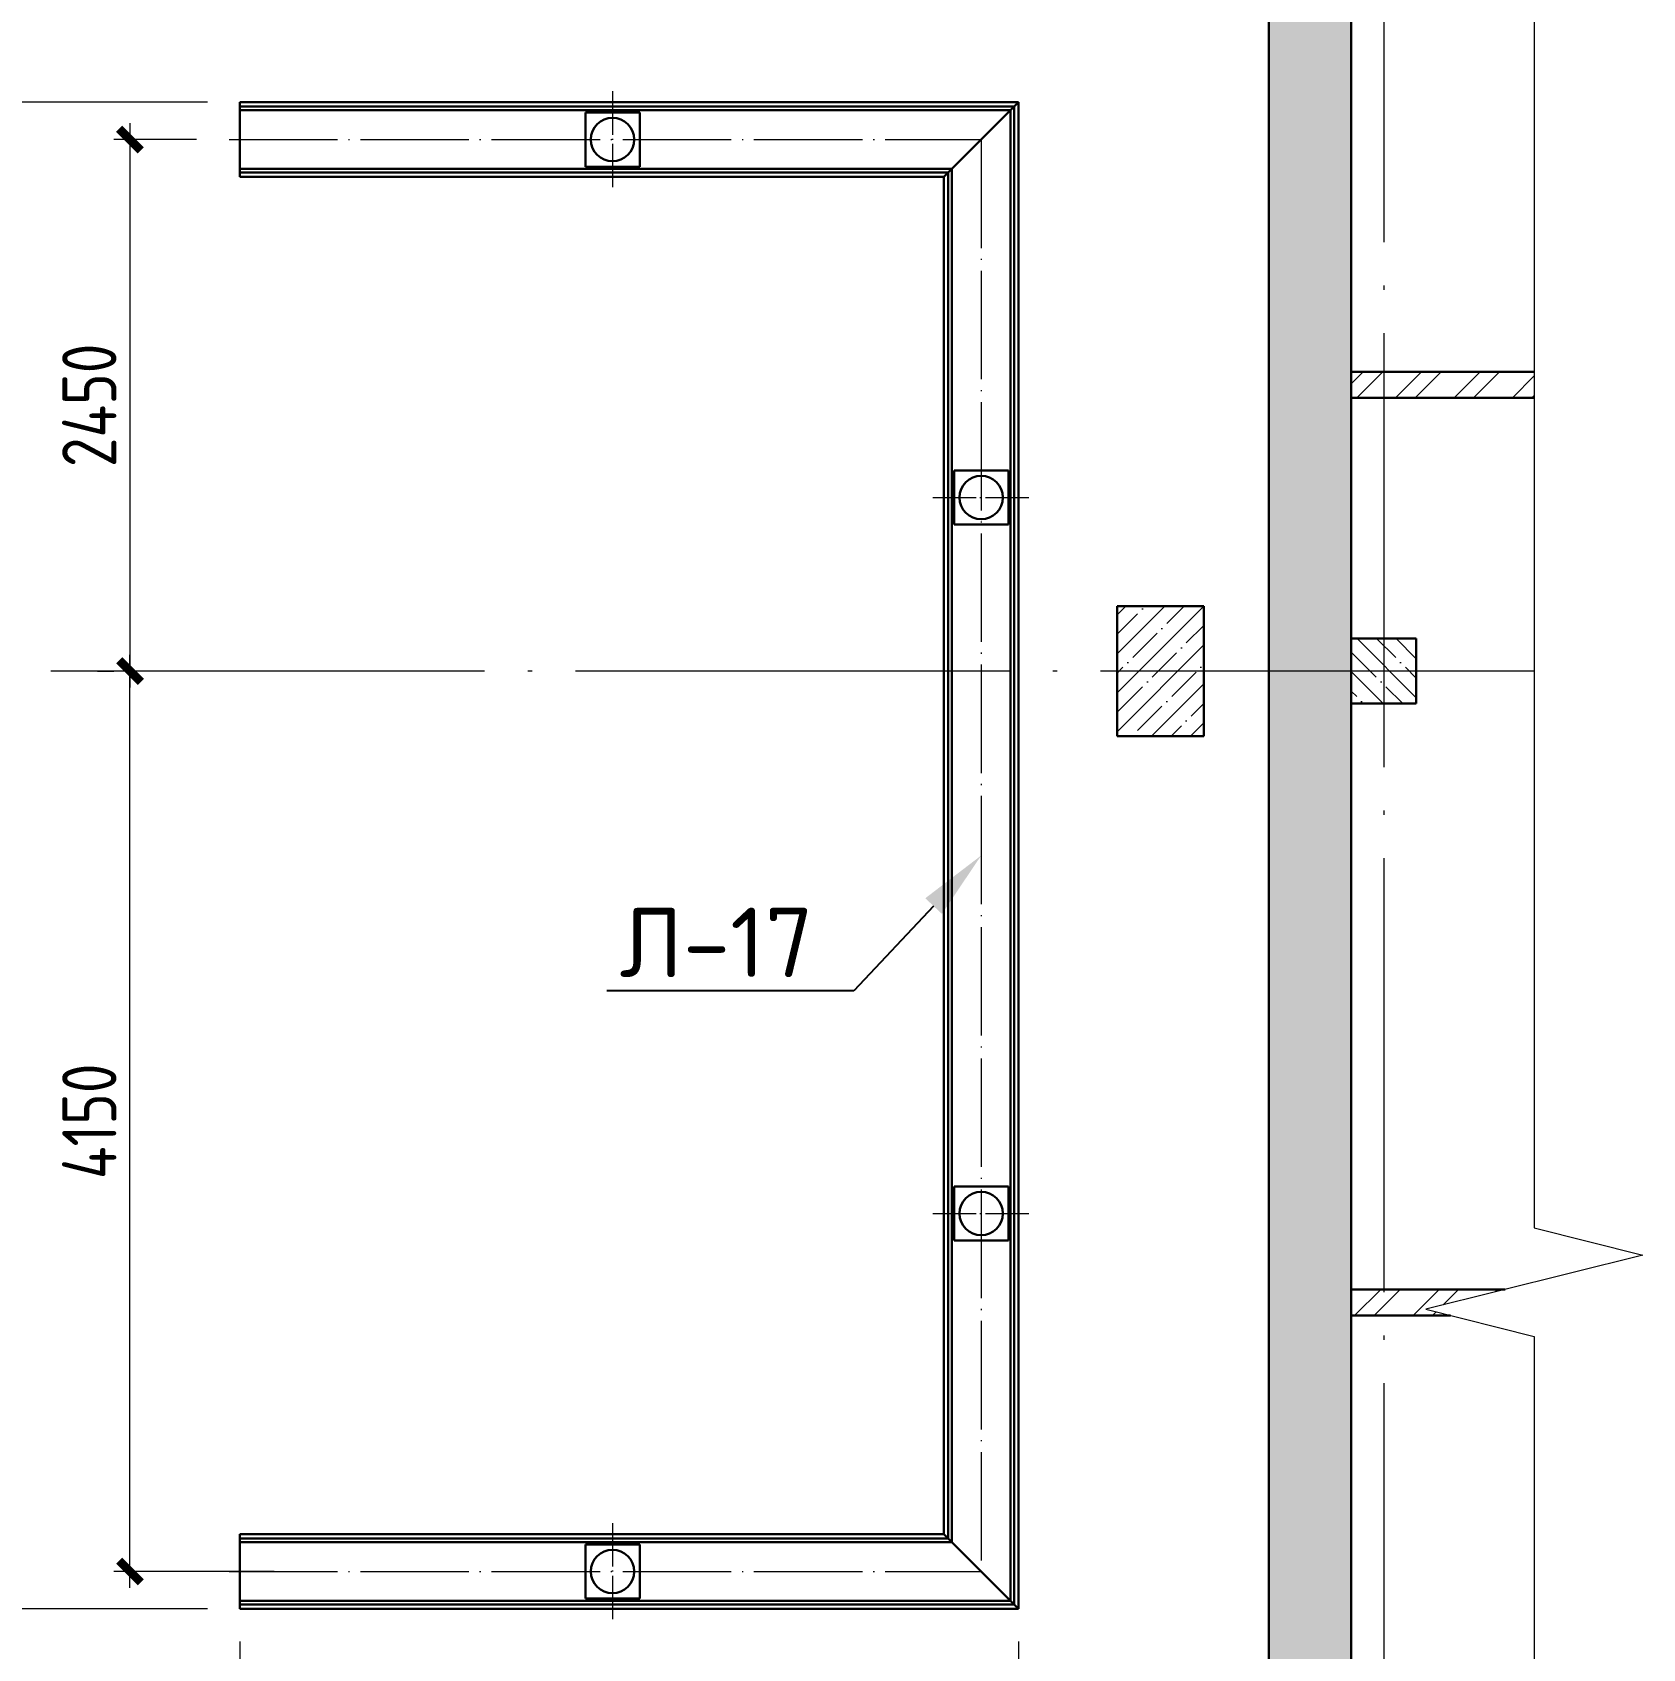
# Model space of a CAD drawing. Extents: x -965262 to 1142518, y -357520 to 71675.
# Drawn here: x 502297 to 509722, y -216711 to -209261 of the extents above; entities that cross this region are included whole.
import ezdxf
from ezdxf import colors
from ezdxf.entities.mleader import LeaderData, LeaderLine
from ezdxf.math import Vec2, Vec3

# ---------------------------------------------------------------- set-up
doc = ezdxf.new("R2010")
doc.units = 0
doc.header["$LTSCALE"] = 10
doc.linetypes.add('DOTE', pattern=[2.42, 2, -0.2, 0.02, -0.2])
doc.layers.get('0').update_dxf_attribs({"linetype": 'CONTINUOUS', "lineweight": 30})
doc.layers.get('Defpoints').update_dxf_attribs({"linetype": 'CONTINUOUS'})
doc.layers.add('DOTE', color=7, linetype='DOTE', lineweight=9)
doc.layers.add('Полы_лотки', color=7, linetype='CONTINUOUS', lineweight=30)
doc.styles.get("Standard").update_dxf_attribs({"font": 'isocpeur.ttf', "height": 300})
doc.styles.add('ГОСТ 2м', font='isocpeur.ttf', dxfattribs={"width": 0.8, "height": 250})
doc.dimstyles.new('ГОСТ 2м', dxfattribs={"dimtxt": 250, "dimasz": 100, "dimexe": 75, "dimexo": 150, "dimgap": 62.5, "dimtad": 1, "dimdec": 0, "dimtxsty": 'ГОСТ 2м', "dimblk": 'ARCHTICK', "dimcen": 150, "dimdle": 75, "dimclrd": 256, "dimclre": 256, "dimclrt": 256, "dimadec": 0, "dimazin": 0, "dimtfac": 1, "dimtdec": 0, "dimtmove": 0, "dimatfit": 3, "dimldrblk": 'OBLIQUE', "dimfxl": 1, "dimlwd": 15, "dimlwe": 15, "dimarcsym": 0})

# ---------------------------------------------------------------- blocks, each defined once
blk = doc.blocks.new('_ArchTick')
at = {"color": 0, "linetype": 'ByBlock', "lineweight": 0, "const_width": 0.4}
blk.add_lwpolyline([(-0.5, -0.5), (0.5, 0.5)], dxfattribs=at)
blk = doc.blocks.new('*D1996')
at = {"lineweight": 15, "transparency": 16777216}
for p, q in [((502747.3, -209680.1), (502747.3, -212280.1)), ((503054.4, -209755.1), (502672.3, -209755.1)), ((502897.3, -212205.1), (502822.3, -212205.1))]:
    blk.add_line(p, q, dxfattribs=at)
at = {"layer": 'Defpoints', "color": 0, "lineweight": 15, "transparency": 16777216}
for p in [(503204.4, -209755.1, 1391.3), (502747.3, -212205.1), (502747.3, -212205.1)]:
    blk.add_point(p, dxfattribs=at)
at = {"lineweight": 15, "transparency": 16777216, "xscale": 100, "yscale": 100, "zscale": 100}
for p, rotation in [((502747.3, -209755.1), 90), ((502747.3, -212205.1), 270)]:
    blk.add_blockref('_ArchTick', p, dxfattribs=dict(at, rotation=rotation))
at = {"lineweight": 15, "transparency": 16777216, "insert": (502559.8, -210980.1), "char_height": 250, "attachment_point": 5, "rotation": 90, "style": 'ГОСТ 2м'}
blk.add_mtext('2450', dxfattribs=at)
blk = doc.blocks.new('_Oblique')
at = {"color": 0, "linetype": 'ByBlock', "lineweight": -2}
blk.add_line((-0.5, -0.5), (0.5, 0.5), dxfattribs=at)
blk = doc.blocks.new('*D1997')
at = {"lineweight": 15, "transparency": 16777216}
for p, q in [((502747.3, -216430.1), (502747.3, -212130.1)), ((502597.3, -212205.1), (502672.3, -212205.1)), ((503412.7, -216355.1), (502672.3, -216355.1))]:
    blk.add_line(p, q, dxfattribs=at)
at = {"layer": 'Defpoints', "color": 0, "lineweight": 15, "transparency": 16777216}
for p in [(502747.3, -212205.1), (502747.3, -212205.1), (503562.7, -216355.1, 1391.3)]:
    blk.add_point(p, dxfattribs=at)
at = {"lineweight": 15, "transparency": 16777216, "xscale": 100, "yscale": 100, "zscale": 100}
for p, rotation in [((502747.3, -212205.1), 90), ((502747.3, -216355.1), 270)]:
    blk.add_blockref('_ArchTick', p, dxfattribs=dict(at, rotation=rotation))
at = {"lineweight": 15, "transparency": 16777216, "insert": (502559.8, -214280.1), "char_height": 250, "attachment_point": 5, "rotation": 90, "style": 'ГОСТ 2м'}
blk.add_mtext('4150', dxfattribs=at)
blk = doc.blocks.new('*D1998')
at = {"lineweight": 15, "transparency": 16777216}
for p, q in [((503254.4, -216677.6), (503254.4, -217316.3)), ((501998.2, -217091.3), (501998.2, -217166.3)), ((503329.4, -217241.3), (501923.2, -217241.3))]:
    blk.add_line(p, q, dxfattribs=at)
at = {"layer": 'Defpoints', "color": 0, "lineweight": 15, "transparency": 16777216}
for p in [(503254.4, -216527.6, 1391.3), (501998.2, -217241.3), (501998.2, -217241.3)]:
    blk.add_point(p, dxfattribs=at)
at = {"lineweight": 15, "transparency": 16777216, "xscale": 100, "yscale": 100, "zscale": 100, "rotation": 180}
blk.add_blockref('_ArchTick', (501998.2, -217241.3), dxfattribs=at)
at = {"lineweight": 15, "transparency": 16777216, "xscale": 100, "yscale": 100, "zscale": 100}
blk.add_blockref('_ArchTick', (503254.4, -217241.3), dxfattribs=at)
at = {"lineweight": 15, "transparency": 16777216, "insert": (502626.3, -217053.8), "char_height": 250, "attachment_point": 5, "style": 'ГОСТ 2м'}
blk.add_mtext('1260', dxfattribs=at)
blk = doc.blocks.new('*D1999')
at = {"lineweight": 15, "transparency": 16777216}
for p, q in [((503254.4, -216677.6), (503254.4, -217316.3)), ((506844.4, -216677.6), (506844.4, -217316.3)), ((503179.4, -217241.3), (506919.4, -217241.3))]:
    blk.add_line(p, q, dxfattribs=at)
at = {"layer": 'Defpoints', "color": 0, "lineweight": 15, "transparency": 16777216}
for p in [(503254.4, -216527.6, 1391.3), (506844.4, -216527.6, 1391.3), (506844.4, -217241.3)]:
    blk.add_point(p, dxfattribs=at)
at = {"lineweight": 15, "transparency": 16777216, "xscale": 100, "yscale": 100, "zscale": 100, "rotation": 180}
blk.add_blockref('_ArchTick', (503254.4, -217241.3), dxfattribs=at)
at = {"lineweight": 15, "transparency": 16777216, "xscale": 100, "yscale": 100, "zscale": 100}
blk.add_blockref('_ArchTick', (506844.4, -217241.3), dxfattribs=at)
at = {"lineweight": 15, "transparency": 16777216, "insert": (505049.4, -217053.8), "char_height": 250, "attachment_point": 5, "style": 'ГОСТ 2м'}
blk.add_mtext('3590', dxfattribs=at)
blk = doc.blocks.new('*D2000')
at = {"lineweight": 15, "transparency": 16777216}
for p, q in [((501413, -209507.6), (501413, -216602.6)), ((503104.4, -209582.6), (501338, -209582.6)), ((503104.4, -216527.6), (501338, -216527.6))]:
    blk.add_line(p, q, dxfattribs=at)
at = {"layer": 'Defpoints', "color": 0, "lineweight": 15, "transparency": 16777216}
for p in [(503254.4, -209582.6, 1391.3), (501413, -216527.6), (503254.4, -216527.6, 1391.3)]:
    blk.add_point(p, dxfattribs=at)
at = {"lineweight": 15, "transparency": 16777216, "xscale": 100, "yscale": 100, "zscale": 100}
for p, rotation in [((501413, -209582.6), 90), ((501413, -216527.6), 270)]:
    blk.add_blockref('_ArchTick', p, dxfattribs=dict(at, rotation=rotation))
at = {"lineweight": 15, "transparency": 16777216, "insert": (501225.5, -213055.1), "char_height": 250, "attachment_point": 5, "rotation": 90, "style": 'ГОСТ 2м'}
blk.add_mtext('6945', dxfattribs=at)

msp = doc.modelspace()

# ---------------------------------------------------------------- hatches: boundary and pattern name
at = {"lineweight": 15}
h = msp.add_hatch(dxfattribs=at)
h.set_pattern_fill('ANSI35', scale=40)
h.set_pattern_definition([(45, (-2019043.7, -25113.3), (-179.605122, 179.605122), []), (45, (-2018864.1, -25113.3), (-179.605122, 179.605122), [317.5, -63.5, 0, -63.5])])
h.paths.add_polyline_path([(507998.2, -222605.1), (507998.2, -205655.1), (508813.5, -205655.1), (508813.5, -206055.1), (508378.2, -206055.1), (508378.2, -222604.9)])
h.paths.add_polyline_path([(507998.2, -224884.7), (508378.6, -224884.7), (508378.6, -223504.9), (507998.2, -223504.9)])
h.paths.add_polyline_path([(507998.2, -230755.1), (507998.2, -225784.7), (508378.2, -225784.7), (508378.2, -230355.1), (509128.2, -230355.1), (509128.2, -230755.1)])
h = msp.add_hatch(dxfattribs=at)
h.set_pattern_fill('ANSI32', scale=20)
h.set_pattern_definition([(45, (508984.39, -215123.39), (-134.704, 134.704), []), (45, (509074.2, -215123.39), (-134.704, 134.704), [])])
h.paths.add_polyline_path([(509221.8, -215055.1), (509087.8, -215055.1), (508721.8, -215146.6), (508835.8, -215175.1), (509221.8, -215175.1)], flags=17)
h.paths.add_polyline_path([(508628.2, -219675.1), (508628.2, -219795.1)], flags=17)
h.paths.add_polyline_path([(509221.8, -224205.1), (509221.8, -224265.1)], flags=17)
h.paths.add_polyline_path([(509221.8, -224145.1), (509221.8, -224205.1)], flags=17)
h.paths.add_polyline_path([(509221.8, -224265.1), (508678.2, -224265.1), (508678.2, -224145.1), (509221.8, -224145.1)])
h.paths.add_polyline_path([(508628.2, -219795.1), (508378.2, -219795.1), (508378.2, -219675.1), (508628.2, -219675.1)])
h.paths.add_polyline_path([(508628.2, -219795.1), (508628.2, -219675.1)], flags=17)
h.paths.add_polyline_path([(509221.8, -215175.1), (508378.2, -215175.1), (508378.2, -215055.1), (509221.8, -215055.1)])
h.paths.add_polyline_path([(509221.8, -210945.1), (508378.2, -210945.1), (508378.2, -210825.1), (509221.8, -210825.1)])
h = msp.add_hatch(dxfattribs=at)
h.set_pattern_fill('ANSI35', scale=20, style=0)
h.set_pattern_definition([(45, (417455.74, -221325.13), (-89.80256, 89.80256), []), (45, (417545.54, -221325.13), (-89.80256, 89.80256), [158.75, -31.75, 0, -31.75])])
h.paths.add_polyline_path([(507698.2, -211905.1), (507298.2, -211905.1), (507298.2, -212505.1), (507698.2, -212505.1)])
h = msp.add_hatch(dxfattribs=at)
h.set_pattern_fill('ANSI35', scale=20, angle=90, style=0)
h.set_pattern_definition([(135, (417455.74, -221325.13), (-89.80256, -89.80256), []), (135, (417455.74, -221235.33), (-89.80256, -89.80256), [158.75, -31.75, 0, -31.75])])
h.paths.add_polyline_path([(508528.2, -212055.1), (508378.2, -212055.1), (508378.2, -212205.1), (508528.2, -212205.1)])
h.paths.add_polyline_path([(508528.2, -212205.1), (508378.2, -212205.1), (508378.2, -212355.1), (508528.2, -212355.1)])
h.paths.add_polyline_path([(508678.2, -212205.1), (508528.2, -212205.1), (508528.2, -212355.1), (508678.2, -212355.1)])
h.paths.add_polyline_path([(508678.2, -212055.1), (508528.2, -212055.1), (508528.2, -212205.1), (508678.2, -212205.1)])

# ---------------------------------------------------------------- linework, layer by layer
at = {"color": 5, "lineweight": 15, "ltscale": 10, "extrusion": (1, 0, 0)}
for p, q in [((509221.8, -200967.3, 13061.6), (509221.8, -214771.6, 13061.6)), ((509221.8, -215271.6, 13061.6), (509221.8, -231075.9, 13061.6))]:
    msp.add_line(p, q, dxfattribs=at)
at = {"color": 7, "lineweight": 30}
for p, q in [((507998.2, -205655.1, 11253.1), (507998.2, -222605.1, 11253.1)), ((508378.2, -222604.9, 11253.1), (508378.2, -206055.1, 11253.1)), ((507298.2, -211905.1, 11253.1), (507298.2, -212505.1, 11253.1)), ((507698.2, -211905.1, 11253.1), (507298.2, -211905.1, 11253.1)), ((507698.2, -212505.1, 11253.1), (507698.2, -211905.1, 11253.1)), ((508378.2, -212055.1, 11253.1), (508378.2, -212355.1, 11253.1)), ((508678.2, -212055.1, 11253.1), (508378.2, -212055.1, 11253.1)), ((508678.2, -212355.1, 11253.1), (508678.2, -212055.1, 11253.1)), ((508378.2, -212355.1, 11253.1), (508678.2, -212355.1, 11253.1)), ((507298.2, -212505.1, 11253.1), (507698.2, -212505.1, 11253.1))]:
    msp.add_line(p, q, dxfattribs=at)
at = {"color": 5}
for p, q in [((503254.4, -209582.6, 11193.1), (503254.4, -209927.6, 11193.1)), ((506844.4, -209582.6, 11193.1), (503254.4, -209582.6, 11193.1)), ((506824.4, -209602.6, 11193.1), (503254.4, -209602.6, 11193.1)), ((506806.9, -209620.1, 11193.1), (503254.4, -209620.1, 11193.1)), ((506499.4, -209927.6, 11193.1), (506844.4, -209582.6, 11193.1)), ((506806.9, -216490.1, 11193.1), (506806.9, -209620.1, 11193.1)), ((506824.4, -216507.6, 11193.1), (506824.4, -209602.6, 11193.1)), ((506844.4, -216527.6, 11193.1), (506844.4, -209582.6, 11193.1)), ((506536.9, -209890.1, 11193.1), (503254.4, -209890.1, 11193.1)), ((506519.4, -209907.6, 11193.1), (503254.4, -209907.6, 11193.1)), ((506499.4, -209927.6, 11193.1), (503254.4, -209927.6, 11193.1)), ((506499.4, -216182.6, 11193.1), (506499.4, -209927.6, 11193.1)), ((506519.4, -216202.6, 11193.1), (506519.4, -209907.6, 11193.1)), ((506536.9, -216220.1, 11193.1), (506536.9, -209890.1, 11193.1)), ((503254.4, -216182.6, 11193.1), (506499.4, -216182.6, 11193.1)), ((503254.4, -216527.6, 11193.1), (503254.4, -216182.6, 11193.1)), ((503254.4, -216202.6, 11193.1), (506519.4, -216202.6, 11193.1)), ((506499.4, -216182.6, 11193.1), (506844.4, -216527.6, 11193.1)), ((503254.4, -216220.1, 11193.1), (506536.9, -216220.1, 11193.1)), ((503254.4, -216490.1, 11193.1), (506806.9, -216490.1, 11193.1)), ((503254.4, -216507.6, 11193.1), (506824.4, -216507.6, 11193.1)), ((503254.4, -216527.6, 11193.1), (506844.4, -216527.6, 11193.1))]:
    msp.add_line(p, q, dxfattribs=at)
at = {"color": 5, "ltscale": 100}
for p, q in [((504847.4, -209630.1, 11193.1), (504847.4, -209880.1, 11193.1)), ((504847.4, -209630.1, 11193.1), (505097.4, -209630.1, 11193.1)), ((505097.4, -209630.1, 11193.1), (505097.4, -209880.1, 11193.1)), ((504847.4, -209880.1, 11193.1), (505097.4, -209880.1, 11193.1)), ((506547.4, -211280.1, 11223.1), (506547.4, -211530.1, 11223.1)), ((506547.4, -211280.1, 11223.1), (506797.4, -211280.1, 11223.1)), ((506797.4, -211280.1, 11223.1), (506797.4, -211530.1, 11223.1)), ((506547.4, -211530.1, 11223.1), (506797.4, -211530.1, 11223.1)), ((506547.4, -214580.1, 11193.1), (506547.4, -214830.1, 11193.1)), ((506547.4, -214580.1, 11193.1), (506797.4, -214580.1, 11193.1)), ((506797.4, -214580.1, 11193.1), (506797.4, -214830.1, 11193.1)), ((506547.4, -214830.1, 11193.1), (506797.4, -214830.1, 11193.1)), ((504847.4, -216230.1, 11223.1), (504847.4, -216480.1, 11223.1)), ((504847.4, -216230.1, 11223.1), (505097.4, -216230.1, 11223.1)), ((505097.4, -216230.1, 11223.1), (505097.4, -216480.1, 11223.1)), ((504847.4, -216480.1, 11223.1), (505097.4, -216480.1, 11223.1))]:
    msp.add_line(p, q, dxfattribs=at)
at = {"color": 7}
for p, q in [((509221.8, -210825.1, 11253.1), (508378.2, -210825.1, 11253.1)), ((508378.2, -210825.1, 11253.1), (508378.2, -210945.1, 11253.1)), ((509221.8, -210945.1, 11253.1), (508378.2, -210945.1, 11253.1)), ((509087.8, -215055.1, 11253.1), (508378.2, -215055.1, 11253.1)), ((508378.2, -215055.1, 11253.1), (508378.2, -215175.1, 11253.1)), ((508835.8, -215175.1, 11253.1), (508378.2, -215175.1, 11253.1))]:
    msp.add_line(p, q, dxfattribs=at)
at = {"color": 5, "lineweight": 15, "ltscale": 10, "elevation": 13061.6}
for points in [[(509221.8, -214771.6), (509721.8, -214896.6)], [(509721.8, -214896.6), (508721.8, -215146.6)], [(508721.8, -215146.6), (509221.8, -215271.6)]]:
    msp.add_lwpolyline(points, dxfattribs=at)
at = {"color": 5, "ltscale": 50}
for centre in [(504971.9, -209755.1, 11193.1), (506671.9, -211405.1, 11193.1), (506671.9, -214705.1, 11193.1), (504971.9, -216355.1, 11193.1)]:
    msp.add_circle(centre, 100, dxfattribs=at)
at = {"layer": 'DOTE', "color": 7, "ltscale": 100, "extrusion": (0, -1, 0)}
for p, q in [((507998.2, -200967.3, 9801.8), (507998.2, -231955.4, 9801.8)), ((508528.2, -200967.3, 9801.8), (508528.2, -231955.4, 9801.8))]:
    msp.add_line(p, q, dxfattribs=at)
at = {"layer": 'DOTE', "color": 7, "ltscale": 10}
for p, q in [((504971.9, -209532.6, 11193.1), (504971.9, -209977.6, 11193.1)), ((506449.4, -211405.1, 11193.1), (506894.4, -211405.1, 11193.1)), ((506449.4, -214705.1, 11193.1), (506894.4, -214705.1, 11193.1)), ((504971.9, -216132.6, 11193.1), (504971.9, -216577.6, 11193.1))]:
    msp.add_line(p, q, dxfattribs=at)
at = {"layer": 'DOTE', "color": 7, "ltscale": 25}
for p, q in [((503204.4, -209755.1, 11193.1), (506671.9, -209755.1, 11193.1)), ((506671.9, -209755.1, 11193.1), (506671.9, -216355.1, 11193.1)), ((503204.4, -216355.1, 11193.1), (506671.9, -216355.1, 11193.1))]:
    msp.add_line(p, q, dxfattribs=at)
at = {"layer": 'DOTE', "color": 7, "ltscale": 100}
msp.add_line((509221.8, -212205.1, 9801.8), (470250, -212205.1, 9801.8), dxfattribs=at)

# ---------------------------------------------------------------- dimensions: what is measured, and where the dimension line sits
at = {"lineweight": 15}
for base, p1, p2, picture, middle in [((501413, -216527.6, 9801.8), (503254.4, -209582.6, 11193.1), (503254.4, -216527.6, 11193.1), '*D2000', (501225.5, -213055.1, 9801.8)), ((502747.3, -212205.1, 9801.8), (503204.4, -209755.1, 11193.1), (502747.3, -212205.1, 9801.8), '*D1996', (502559.8, -210980.1, 9801.8)), ((502747.3, -212205.1, 9801.8), (503562.7, -216355.1, 11193.1), (502747.3, -212205.1, 9801.8), '*D1997', (502559.8, -214280.1, 9801.8))]:
    dim = msp.add_linear_dim(base=base, p1=p1, p2=p2, angle=90, dimstyle='ГОСТ 2м', dxfattribs=at)
    dim.commit()
    dim.dimension.update_dxf_attribs({"geometry": picture, "text_midpoint": middle})
dim = msp.add_linear_dim(base=(501998.2, -217241.3, 9801.8), p1=(503254.4, -216527.6, 11193.1), p2=(501998.2, -217241.3, 9801.8), text='1260', dimstyle='ГОСТ 2м', dxfattribs=at)
dim.commit()
dim.dimension.update_dxf_attribs({"geometry": '*D1998', "text_midpoint": (502626.3, -217053.8, 9801.8)})
dim = msp.add_linear_dim(base=(506844.4, -217241.3, 9801.8), p1=(503254.4, -216527.6, 11193.1), p2=(506844.4, -216527.6, 11193.1), dimstyle='ГОСТ 2м', dxfattribs=at)
dim.commit()
dim.dimension.update_dxf_attribs({"geometry": '*D1999', "text_midpoint": (505049.4, -217053.8, 9801.8)})

# ---------------------------------------------------------------- leaders
at = {"layer": 'Полы_лотки', "color": 5, "lineweight": 15}
ml = msp.add_multileader_mtext('Standard', dxfattribs=at)
ml.set_content('Л-17', color=5)
ml.set_leader_properties()
ml.build(insert=Vec2(0, 0))
ml.multileader.update_dxf_attribs({"has_text_frame": 1, "text_right_attachment_type": 6, "dogleg_length": 36, "arrow_head_size": 320})
ctx = ml.context
ctx.base_point, ctx.char_height, ctx.arrow_head_size, ctx.landing_gap_size, ctx.plane_origin = Vec3(505083, -213455.4, 9801.8), 320, 320, 16, Vec3(487404.2, -223584.7, 9801.8)
ctx.right_attachment, ctx.text_align_type = 6, 2
notes = []
notes.append((ctx, [(1, (1, 1, 0), (506084.3, -213679.4, 9801.8), (-1, 0), 169.3, [(0, [(506671.9, -213055.1, 9801.8)], 0, [])])]))
ctx.mtext.insert, ctx.mtext.defined_height, ctx.mtext.alignment, ctx.mtext.flow_direction = Vec3(505899, -213295.4, 9801.8), 8269.8, 3, 5
for ctx, leaders in notes:
    for number, flags, end, landing, length, lines in leaders:
        leader = LeaderData()
        leader.index, (leader.has_last_leader_line, leader.has_dogleg_vector, leader.attachment_direction) = number, flags
        leader.last_leader_point, leader.dogleg_vector, leader.dogleg_length = Vec3(end), Vec3(landing), length
        for number, points, colour, breaks in lines:
            line = LeaderLine()
            line.index, line.vertices, line.color, line.breaks = number, Vec3.list(points), colors.encode_raw_color(colour), breaks
            leader.lines.append(line)
        ctx.leaders.append(leader)

doc.saveas('drawing.dxf')
